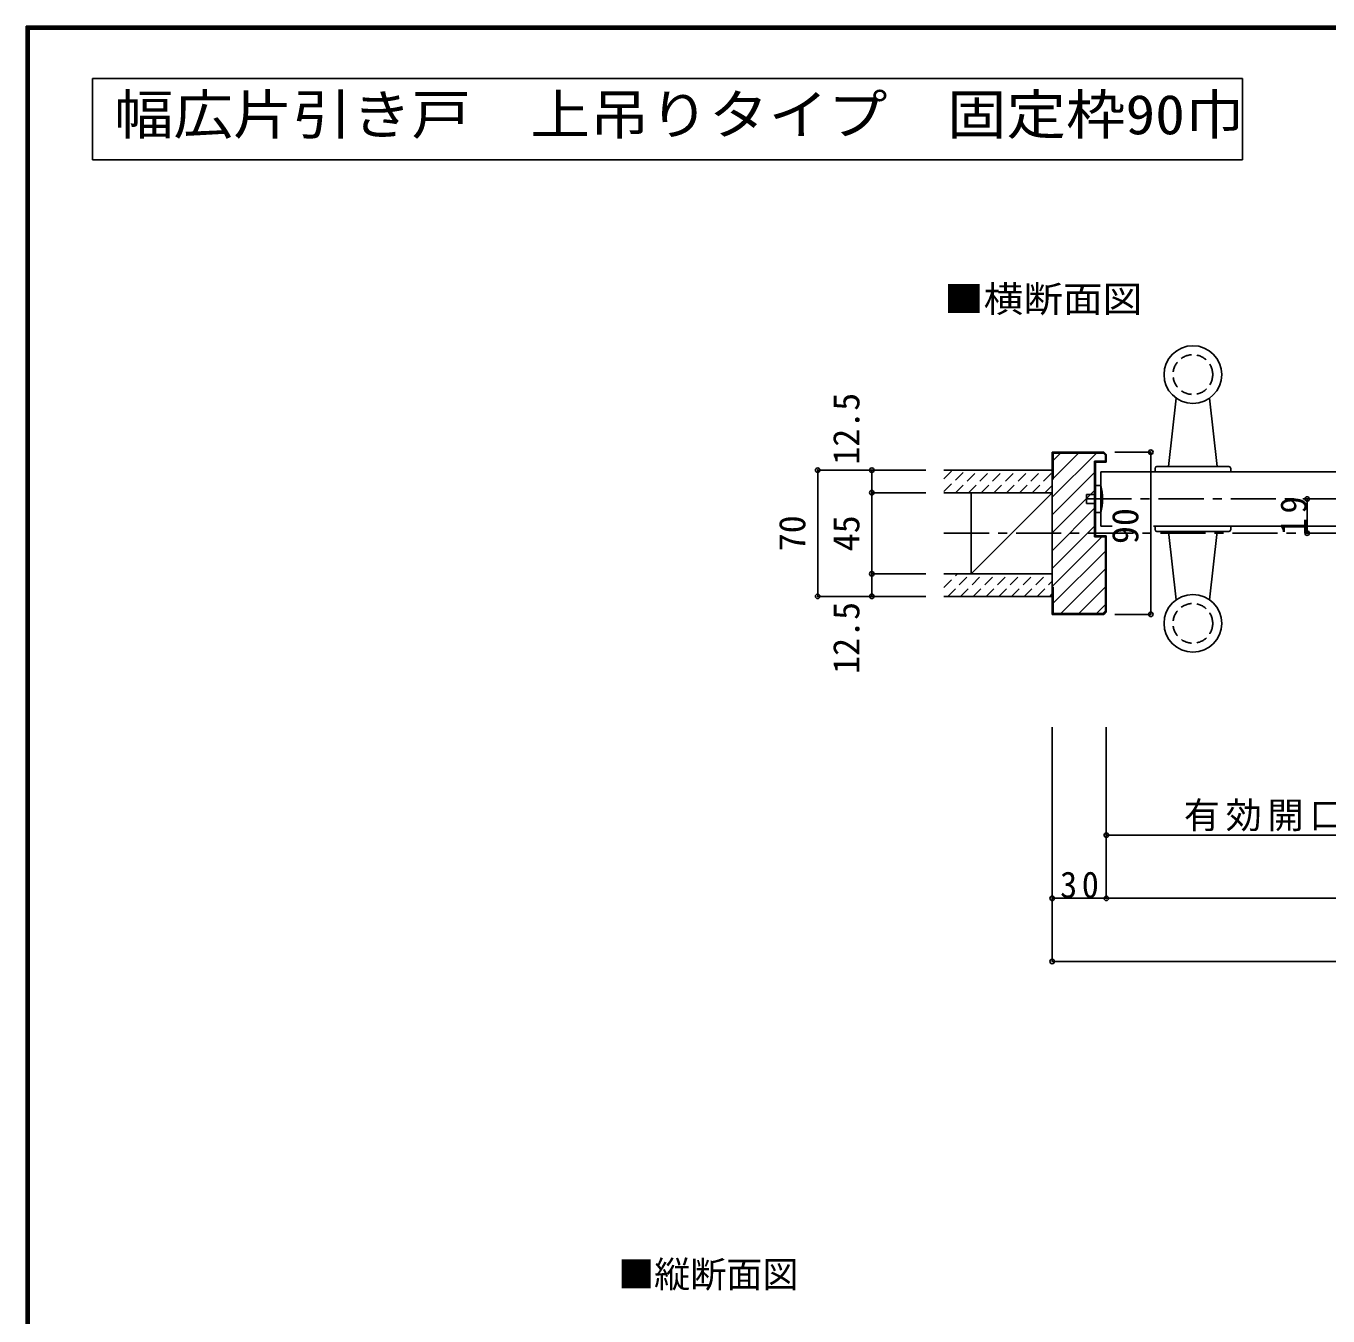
# Model space of a CAD drawing. Units: millimetres at full size, sheet at 1:5. Extents: x -973 to 977, y -718 to 696.
# Drawn here: x -973 to -251, y -20 to 696 of the extents above; entities that cross this region are included whole.
import ezdxf
from ezdxf.enums import TextEntityAlignment as Align

# ---------------------------------------------------------------- set-up
doc = ezdxf.new("R2010")
doc.units = ezdxf.units.MM
doc.header["$LTSCALE"] = 5
doc.header["$PDMODE"] = 32
doc.header["$PDSIZE"] = 2.5
for name, pattern in [('CHAIN1', [8, 5, -1, 1, -1]), ('DASHED1', [1.8, 1.2, -0.6]), ('DASHED2', [3, 2, -1])]:
    doc.linetypes.add(name, pattern=pattern)
for name, color, linetype in [('0-1_通り芯', 4, 'CHAIN1'), ('0-2_柱', 3, 'Continuous'), ('0-3_仕上げ', 2, 'Continuous'), ('0-4_枠', 3, 'Continuous'), ('0-5_ケーシング', 3, 'DASHED2'), ('0-6_扉', 6, 'Continuous'), ('0-7_金物', 7, 'Continuous'), ('0-A_文字', 3, 'Continuous'), ('0-B_寸法', 7, 'Continuous'), ('0-C_ハッチ', 4, 'DASHED1'), ('F-1_枠', 7, 'Continuous')]:
    doc.layers.add(name, color=color, linetype=linetype)
doc.styles.add('ＭＳ ゴシック', font='')
doc.styles.get('ＭＳ ゴシック').set_extended_font_data('MS Gothic')

msp = doc.modelspace()

# ---------------------------------------------------------------- linework, layer by layer
at = {"layer": '0-1_通り芯'}
msp.add_line((-464.382, 414.494), (467.765, 414.494), dxfattribs=at)
at = {"layer": '0-2_柱', "color": 7}
msp.add_line((-449.382, 391.994), (-404.382, 436.994), dxfattribs=at)
at = {"layer": '0-2_柱'}
for p, q in [((-449.382, 391.994), (-449.382, 436.994)), ((-404.382, 391.994), (-404.382, 436.994))]:
    msp.add_line(p, q, dxfattribs=at)
at = {"layer": '0-3_仕上げ'}
for p, q in [((-404.382, 449.494), (-464.382, 449.494)), ((-404.382, 436.994), (-464.382, 436.994)), ((-404.382, 391.994), (-464.382, 391.994)), ((-404.382, 379.494), (-464.382, 379.494))]:
    msp.add_line(p, q, dxfattribs=at)
at = {"layer": '0-4_枠'}
for p, q in [((-404.382, 369.494), (-404.382, 459.494)), ((-375.796, 459.494), (-404.382, 459.494)), ((-403.882, 444.494), (-403.882, 458.994)), ((-376.003, 458.994), (-403.882, 458.994)), ((-376.003, 458.994), (-374.882, 457.872)), ((-374.382, 458.079), (-375.796, 459.494)), ((-374.882, 457.872), (-374.882, 454.494)), ((-374.382, 458.079), (-374.382, 453.994)), ((-380.882, 412.494), (-380.882, 454.494)), ((-380.882, 454.494), (-374.882, 454.494)), ((-380.382, 412.994), (-380.382, 453.994)), ((-380.382, 453.994), (-374.382, 453.994)), ((-403.882, 444.494), (-404.382, 444.494)), ((-380.882, 412.494), (-374.882, 412.494)), ((-380.382, 412.994), (-374.382, 412.994)), ((-374.882, 371.408), (-374.882, 412.494)), ((-374.382, 370.908), (-374.382, 412.994)), ((-403.882, 384.494), (-404.382, 384.494)), ((-403.882, 384.494), (-403.882, 369.994)), ((-375.796, 369.494), (-404.382, 369.494)), ((-376.296, 369.994), (-403.882, 369.994)), ((-374.882, 371.408), (-376.296, 369.994)), ((-375.796, 369.494), (-374.382, 370.908))]:
    msp.add_line(p, q, dxfattribs=at)
at = {"layer": '0-5_ケーシング', "linetype": 'Continuous'}
for p, q in [((-335.632, 489.439), (-339.882, 451.494)), ((-317.132, 489.439), (-312.882, 451.494)), ((-347.382, 450.494), (-347.382, 448.494)), ((-347.382, 448.494), (-305.382, 448.494)), ((-346.382, 451.494), (-306.382, 451.494)), ((-305.382, 450.494), (-305.382, 448.494)), ((-305.382, 418.494), (-347.382, 418.494)), ((-347.382, 416.494), (-347.382, 418.494)), ((-306.382, 415.494), (-346.382, 415.494)), ((-335.632, 377.549), (-339.882, 415.494)), ((-317.132, 377.549), (-312.882, 415.494)), ((-305.382, 416.494), (-305.382, 418.494))]:
    msp.add_line(p, q, dxfattribs=at)
for centre in [(-326.382, 502.494), (-326.382, 364.494)]:
    msp.add_circle(centre, 16, dxfattribs=at)
at = {"layer": '0-5_ケーシング', "linetype": 'DASHED1'}
for centre in [(-326.382, 502.494), (-326.382, 364.494)]:
    msp.add_circle(centre, 11, dxfattribs=at)
at = {"layer": '0-5_ケーシング', "linetype": 'Continuous'}
for centre, start, end in [((-346.382, 450.494), 90, 180), ((-306.382, 450.494), 0, 90), ((-346.382, 416.494), 180, 270), ((-306.382, 416.494), 270, 0)]:
    msp.add_arc(centre, 1, start, end, dxfattribs=at)
at = {"layer": '0-6_扉'}
for p, q in [((-190.372, 448.494), (-377.382, 448.494)), ((-377.382, 448.494), (-377.382, 418.494)), ((-377.382, 418.494), (-371.086, 418.494)), ((-348.212, 418.494), (-190.372, 418.494))]:
    msp.add_line(p, q, dxfattribs=at)
at = {"layer": '0-7_金物'}
for p, q in [((-377.382, 440.994), (-380.382, 440.994)), ((-380.382, 425.994), (-380.382, 440.994)), ((-380.382, 435.994), (-385.382, 435.994)), ((-385.382, 430.994), (-385.382, 435.994)), ((-380.382, 430.994), (-385.382, 430.994)), ((-377.382, 425.994), (-380.382, 425.994))]:
    msp.add_line(p, q, dxfattribs=at)
msp.add_arc((-407.833, 433.494), 31.361, 346.16371, 13.83632, dxfattribs=at)
at = {"layer": '0-A_文字'}
for p, q in [((-936.498, 666.667), (-936.498, 621.667)), ((-936.498, 666.667), (-298.81, 666.667)), ((-298.81, 666.667), (-298.81, 621.667)), ((-936.498, 621.667), (-298.81, 621.667))]:
    msp.add_line(p, q, dxfattribs=at)
at = {"layer": '0-B_寸法', "color": 4}
for p, q in [((-349.722, 459.494), (-369.722, 459.494)), ((-349.722, 369.494), (-349.722, 459.494)), ((-534.382, 379.494), (-534.382, 449.494)), ((-534.382, 449.494), (-474.382, 449.494)), ((-504.382, 449.494), (-504.382, 436.994)), ((-504.382, 436.994), (-504.382, 391.994)), ((-504.382, 436.994), (-474.382, 436.994)), ((-263.062, 433.494), (-263.062, 414.494)), ((-504.382, 391.994), (-504.382, 379.494)), ((-504.382, 391.994), (-474.382, 391.994)), ((-534.382, 379.494), (-474.382, 379.494)), ((-349.722, 369.494), (-369.722, 369.494)), ((-404.382, 176.994), (-404.382, 306.994)), ((-374.382, 211.994), (-374.382, 306.994)), ((-374.382, 246.994), (-75.847, 246.994)), ((-374.382, 211.994), (-404.382, 211.994)), ((377.688, 211.994), (-374.382, 211.994)), ((-404.382, 176.994), (407.688, 176.994))]:
    msp.add_line(p, q, dxfattribs=at)
at = {"layer": '0-B_寸法', "color": 4, "linetype": 'CHAIN1'}
msp.add_line((-385.382, 433.494), (388.688, 433.494), dxfattribs=at)
at = {"layer": '0-B_寸法'}
for p in [(-349.722, 459.494), (-534.382, 449.494), (-504.382, 449.494), (-504.382, 436.994), (-263.062, 433.494), (-263.062, 414.494), (-504.382, 391.994), (-534.382, 379.494), (-504.382, 379.494), (-349.722, 369.494), (-374.382, 246.994), (-404.382, 211.994), (-374.382, 211.994), (-404.382, 176.994)]:
    msp.add_point(p, dxfattribs=at)
at = {"layer": '0-C_ハッチ', "linetype": 'Continuous'}
for p, q in [((-404.382, 434.512), (-379.9, 458.994)), ((-403.882, 454.811), (-399.699, 458.994)), ((-403.882, 444.911), (-389.8, 458.994)), ((-404.382, 424.612), (-380.882, 448.112)), ((-404.382, 414.713), (-380.882, 438.213)), ((-404.382, 404.813), (-380.882, 428.313)), ((-404.382, 394.914), (-380.882, 418.414)), ((-404.382, 385.014), (-376.903, 412.494)), ((-403.882, 375.615), (-374.882, 404.615)), ((-399.604, 369.994), (-374.882, 394.716)), ((-389.704, 369.994), (-374.882, 384.816)), ((-379.805, 369.994), (-374.882, 374.917))]:
    msp.add_line(p, q, dxfattribs=at)
at = {"layer": '0-C_ハッチ'}
for p, q in [((-464.382, 437.597), (-452.485, 449.494)), ((-464.382, 444.668), (-459.556, 449.494)), ((-457.914, 436.994), (-445.414, 449.494)), ((-450.843, 436.994), (-438.343, 449.494)), ((-443.772, 436.994), (-431.272, 449.494)), ((-436.701, 436.994), (-424.201, 449.494)), ((-429.63, 436.994), (-417.13, 449.494)), ((-422.559, 436.994), (-410.059, 449.494)), ((-415.488, 436.994), (-404.382, 448.1)), ((-408.417, 436.994), (-404.382, 441.028)), ((-464.382, 384.46), (-456.848, 391.994)), ((-462.277, 379.494), (-449.777, 391.994)), ((-455.206, 379.494), (-442.706, 391.994)), ((-448.135, 379.494), (-435.635, 391.994)), ((-441.064, 379.494), (-428.564, 391.994)), ((-433.993, 379.494), (-421.493, 391.994)), ((-426.922, 379.494), (-414.422, 391.994)), ((-419.851, 379.494), (-407.351, 391.994)), ((-412.78, 379.494), (-404.382, 387.891)), ((-405.708, 379.494), (-404.382, 380.82))]:
    msp.add_line(p, q, dxfattribs=at)
at = {"layer": 'F-1_枠', "color": 6}
for p, q in [((-973.347, 695.833), (-973.347, -700.833)), ((-973.347, 695.833), (976.653, 695.833)), ((-973.347, 695), (976.653, 695)), ((-973.347, 694.167), (976.653, 694.167)), ((-972.514, 695.833), (-972.514, -700.833)), ((-971.68, 695.833), (-971.68, -700.833))]:
    msp.add_line(p, q, dxfattribs=at)

# ---------------------------------------------------------------- texts
at = {"layer": '0-A_文字', "style": 'ＭＳ ゴシック', "width": 1.1}
msp.add_text('幅広片引き戸\u3000上吊りタイプ\u3000固定枠90巾', height=21.99, dxfattribs=at).set_placement((-924.623, 629.167), align=Align.BOTTOM_LEFT)
at = {"layer": '0-A_文字', "color": 7, "style": 'ＭＳ ゴシック', "width": 1.1}
msp.add_text('■横断面図', height=14.66, dxfattribs=at).set_placement((-464.382, 532.704), align=Align.BOTTOM_LEFT)
at = {"layer": '0-A_文字', "color": 7, "style": 'ＭＳ ゴシック'}
msp.add_text('■縦断面図', height=14.66, dxfattribs=at).set_placement((-645.065, -8.322), align=Align.BOTTOM_LEFT)
at = {"layer": '0-B_寸法', "style": 'ＭＳ ゴシック'}
for s, p in [('12.5', (-506.882, 452.494)), ('90', (-352.222, 408.494)), ('70', (-536.882, 404.494)), ('45', (-506.882, 404.494)), ('12.5', (-506.882, 336.494))]:
    msp.add_text(s, height=14.66, rotation=90, dxfattribs=at).set_placement(p, align=Align.BOTTOM_LEFT)
at = {"layer": '0-B_寸法', "insert": (-263.062, 413.369), "char_height": 14.66, "attachment_point": 7, "rotation": 90, "style": 'ＭＳ ゴシック'}
msp.add_mtext('\\T1.27;\\W0.95;19', dxfattribs=at)
at = {"layer": '0-B_寸法', "char_height": 14.66, "attachment_point": 7, "style": 'ＭＳ ゴシック'}
for s, insert in [('\\T1.16;有効開口寸法＝1,000', (-331.364, 246.994)), ('\\T1.27;\\W0.95;30', (-400.007, 211.994))]:
    msp.add_mtext(s, dxfattribs=dict(at, insert=insert))

doc.saveas('drawing.dxf')
